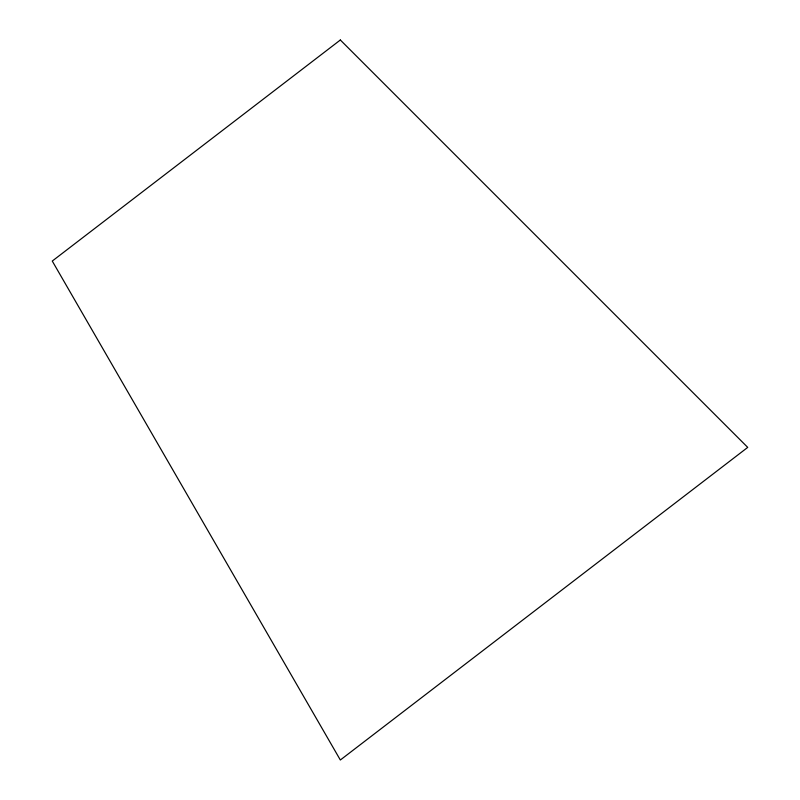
<?xml version="1.0" encoding="UTF-8"?>
<svg xmlns="http://www.w3.org/2000/svg" width="800" height="800" viewBox="0 0 800 800"><rect width="100%" height="100%" fill="white"/><g stroke="black" fill="none" stroke-linecap="round" stroke-linejoin="round"><path stroke-width="1.2" d="M340.34 40L52.27 261.05L340.34 760L747.73 447.39L340.34 40"/></g></svg>
